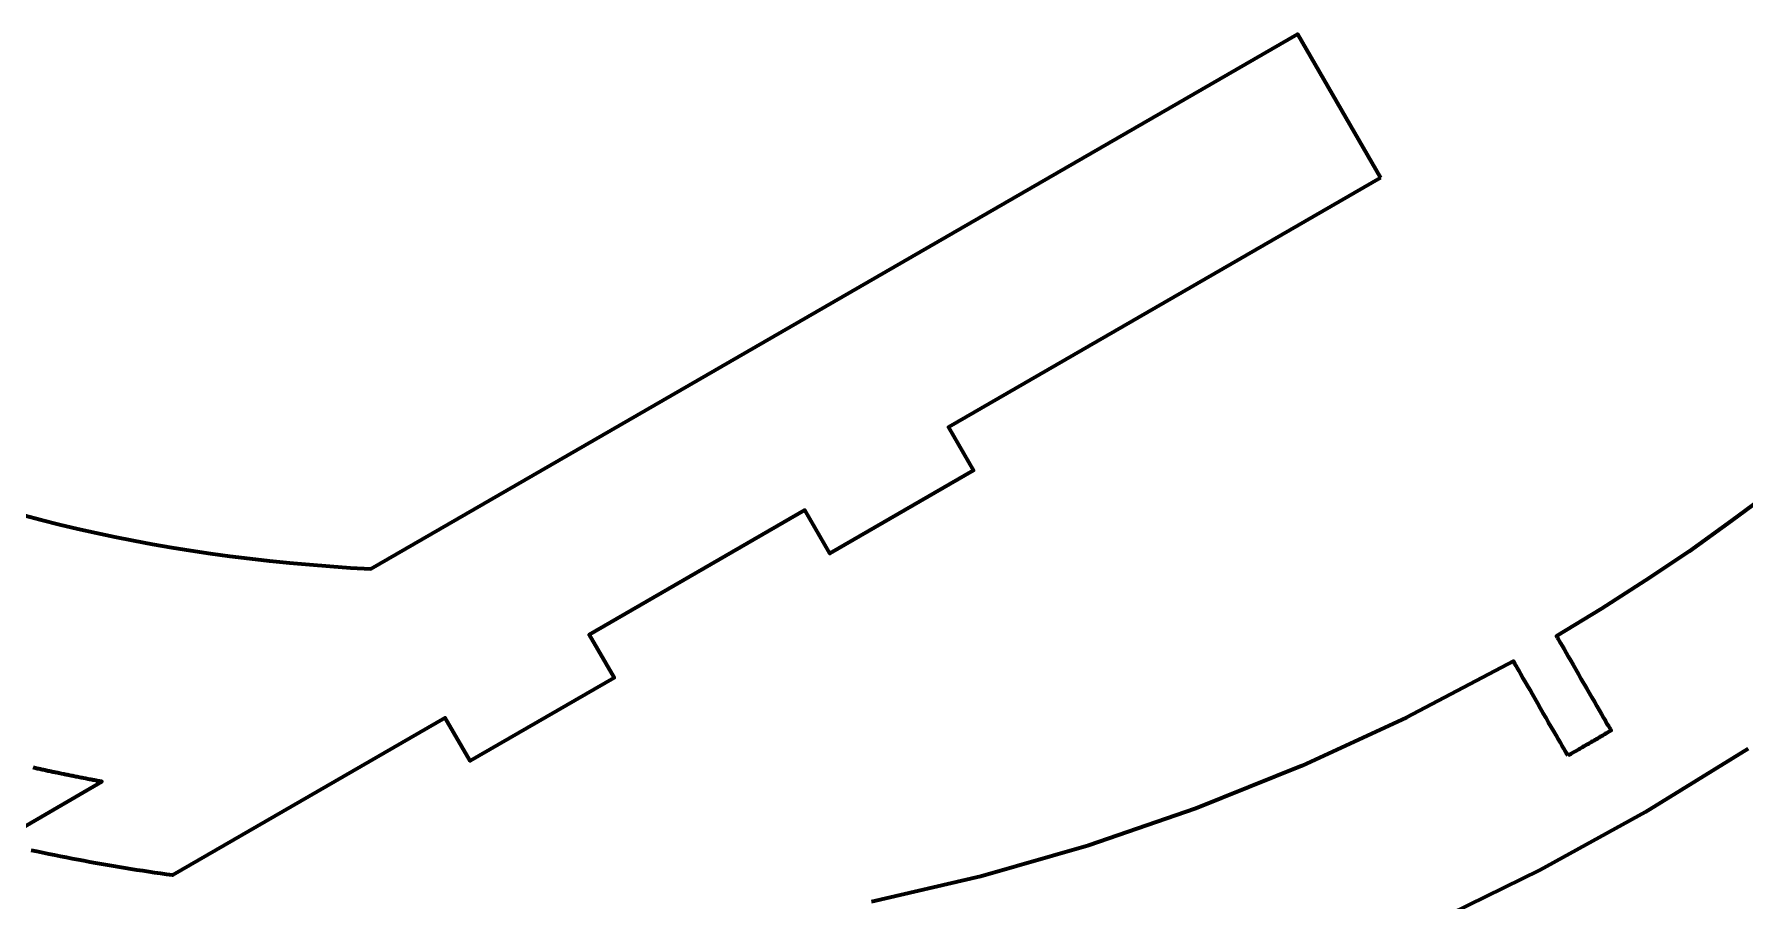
# Model space of a CAD drawing. Header units: millimetres. Extents: x 104 to 776, y 17 to 563.
# Drawn here: x 565.7 to 668.7, y 282.6 to 334.8 of the extents above; entities that cross this region are included whole.
import ezdxf

# ---------------------------------------------------------------- set-up
doc = ezdxf.new("R2010")
doc.units = ezdxf.units.MM
doc.header["$MEASUREMENT"] = 0

# ---------------------------------------------------------------- blocks, each defined once
blk = doc.blocks.new('block 12')
at = {"color": 7, "lineweight": 70}
for points in [[(658.08, 291.33), (658.07, 291.35), (658.04, 291.4), (657.99, 291.49), (657.92, 291.61), (657.84, 291.75), (657.74, 291.92), (657.63, 292.11), (657.5, 292.33), (657.37, 292.56), (657.23, 292.8), (657.08, 293.06), (656.92, 293.33), (656.77, 293.61), (656.6, 293.89), (656.44, 294.17), (656.27, 294.46), (656.11, 294.74), (655.95, 295.02), (655.8, 295.29), (655.65, 295.54), (655.51, 295.79), (655.37, 296.02), (655.25, 296.23), (655.14, 296.43), (655.04, 296.6), (654.96, 296.74), (654.89, 296.86), (654.84, 296.95), (654.81, 297), (654.8, 297.02), (648.37, 293.63), (642.06, 290.71), (635.68, 288.14), (629.22, 285.92), (622.71, 284.04), (616.15, 282.51)], [(649.91, 281.25), (656.42, 284.44), (662.76, 287.94), (668.93, 291.76)], [(670.47, 307.33), (667.94, 305.46), (665.38, 303.63), (662.76, 301.87), (660.1, 300.16), (657.39, 298.52), (657.41, 298.5), (657.44, 298.45), (657.49, 298.36), (657.55, 298.24), (657.64, 298.1), (657.74, 297.93), (657.85, 297.73), (657.97, 297.52), (658.1, 297.29), (658.25, 297.04), (658.39, 296.79), (658.55, 296.52), (658.71, 296.24), (658.87, 295.96), (659.2, 295.39), (659.36, 295.11), (659.52, 294.83), (659.68, 294.56), (659.83, 294.3), (659.97, 294.06), (660.1, 293.83), (660.23, 293.61), (660.34, 293.42), (660.43, 293.25), (660.52, 293.11), (660.59, 292.99), (660.64, 292.9), (660.67, 292.85), (660.68, 292.83), (660.63, 292.8), (660.59, 292.78), (660.55, 292.75), (660.42, 292.68), (660.38, 292.65), (660.33, 292.63), (660.29, 292.6), (660.25, 292.58), (660.16, 292.53), (660.12, 292.5), (660.08, 292.48), (660.03, 292.45), (659.99, 292.43), (659.95, 292.4), (659.9, 292.37), (659.86, 292.35), (659.82, 292.32), (659.77, 292.3), (659.73, 292.27), (659.64, 292.22), (659.6, 292.2), (659.56, 292.17), (659.51, 292.15), (659.47, 292.12), (659.43, 292.1), (659.38, 292.07), (659.34, 292.05), (659.3, 292.02), (659.25, 292), (659.21, 291.97), (659.08, 291.9), (659.04, 291.87), (658.99, 291.85), (658.95, 291.82), (658.91, 291.8), (658.86, 291.77), (658.78, 291.73), (658.73, 291.7), (658.69, 291.68), (658.56, 291.6), (658.52, 291.58), (658.47, 291.55), (658.43, 291.53), (658.25, 291.43), (658.21, 291.4), (658.12, 291.35), (658.08, 291.33)]]:
    blk.add_lwpolyline(points, dxfattribs=at)
blk = doc.blocks.new('block 18')
at = {"color": 7, "lineweight": 70}
for points in [[(646.8, 326.13), (620.79, 311.11), (622.29, 308.51), (613.63, 303.51), (612.13, 306.11), (599.14, 298.61), (600.64, 296.01), (591.98, 291.01), (590.48, 293.61), (574.04, 284.12), (573.68, 284.17), (573.33, 284.22), (572.97, 284.27), (572.62, 284.32), (572.26, 284.38), (571.91, 284.43), (571.55, 284.49), (571.19, 284.55), (570.84, 284.61), (570.49, 284.67), (570.13, 284.73), (569.78, 284.79), (569.42, 284.85), (569.07, 284.91), (568.72, 284.98), (568.36, 285.04), (568.01, 285.11), (567.66, 285.18), (567.3, 285.25), (566.95, 285.32), (566.6, 285.39), (566.24, 285.46), (565.89, 285.54), (565.54, 285.61)], [(563.43, 286.08), (569.8, 289.76), (569.73, 289.77), (569.65, 289.78), (569.5, 289.81), (569.43, 289.82), (569.36, 289.84), (569.28, 289.85), (569.21, 289.87), (569.13, 289.88), (569.06, 289.89), (568.98, 289.91), (568.83, 289.94), (568.69, 289.97), (568.61, 289.98), (568.54, 289.99), (568.46, 290.01), (568.39, 290.02), (568.31, 290.04), (568.24, 290.05), (568.17, 290.07), (568.09, 290.08), (568.02, 290.1), (567.94, 290.11), (567.79, 290.14), (567.72, 290.16), (567.65, 290.17), (567.57, 290.19), (567.5, 290.2), (567.36, 290.23), (567.21, 290.26), (567.14, 290.28), (567.07, 290.29), (567, 290.3), (566.93, 290.32), (566.86, 290.33), (566.79, 290.35), (566.72, 290.36), (566.64, 290.38), (566.57, 290.39), (566.5, 290.41), (566.43, 290.43), (566.36, 290.44), (566.29, 290.46), (566.22, 290.47), (566.15, 290.49), (566.08, 290.5), (566.01, 290.52), (565.93, 290.53), (565.79, 290.56), (565.72, 290.58), (565.65, 290.6)], [(565.07, 305.81), (566.15, 305.52), (567.24, 305.25), (568.34, 304.99), (569.46, 304.74), (570.58, 304.5), (571.71, 304.28), (572.85, 304.07), (574, 303.87), (575.16, 303.68), (576.33, 303.51), (577.51, 303.34), (578.7, 303.2), (579.89, 303.06), (581.1, 302.94), (582.31, 302.83), (583.53, 302.73), (584.76, 302.64), (586, 302.57), (641.8, 334.79), (646.8, 326.13)]]:
    blk.add_lwpolyline(points, dxfattribs=at)
blk = doc.blocks.new('block 19')
at = {"color": 7, "lineweight": 70}
for points in [[(646.8, 326.13), (620.79, 311.11), (622.29, 308.51), (613.63, 303.51), (612.13, 306.11), (599.14, 298.61), (600.64, 296.01), (591.98, 291.01), (590.48, 293.61), (574.04, 284.12), (573.68, 284.17), (573.33, 284.22), (572.97, 284.27), (572.62, 284.32), (572.26, 284.38), (571.91, 284.43), (571.55, 284.49), (571.19, 284.55), (570.84, 284.61), (570.49, 284.67), (570.13, 284.73), (569.78, 284.79), (569.42, 284.85), (569.07, 284.91), (568.72, 284.98), (568.36, 285.04), (568.01, 285.11), (567.65, 285.18), (567.3, 285.25), (566.95, 285.32), (566.6, 285.39), (566.24, 285.46), (565.89, 285.54), (565.54, 285.61)], [(563.43, 286.08), (569.8, 289.76), (569.73, 289.77), (569.65, 289.78), (569.5, 289.81), (569.43, 289.82), (569.36, 289.84), (569.28, 289.85), (569.21, 289.87), (569.13, 289.88), (569.06, 289.89), (568.98, 289.91), (568.83, 289.94), (568.69, 289.97), (568.61, 289.98), (568.54, 289.99), (568.46, 290.01), (568.39, 290.02), (568.31, 290.04), (568.24, 290.05), (568.17, 290.07), (568.09, 290.08), (568.02, 290.1), (567.94, 290.11), (567.79, 290.14), (567.72, 290.16), (567.65, 290.17), (567.57, 290.19), (567.5, 290.2), (567.36, 290.23), (567.21, 290.26), (567.14, 290.28), (567.07, 290.29), (567, 290.3), (566.93, 290.32), (566.86, 290.33), (566.79, 290.35), (566.72, 290.36), (566.64, 290.38), (566.57, 290.39), (566.5, 290.41), (566.43, 290.43), (566.36, 290.44), (566.29, 290.46), (566.22, 290.47), (566.15, 290.49), (566.08, 290.5), (566.01, 290.52), (565.93, 290.53), (565.79, 290.56), (565.72, 290.58), (565.65, 290.6)], [(565.07, 305.81), (566.15, 305.52), (567.24, 305.25), (568.34, 304.99), (569.46, 304.74), (570.58, 304.5), (571.71, 304.28), (572.85, 304.07), (574, 303.87), (575.16, 303.68), (576.33, 303.51), (577.51, 303.34), (578.7, 303.2), (579.89, 303.06), (581.1, 302.94), (582.31, 302.83), (583.53, 302.73), (584.76, 302.64), (586, 302.57), (641.8, 334.79), (646.8, 326.13)]]:
    blk.add_lwpolyline(points, dxfattribs=at)

msp = doc.modelspace()

# ---------------------------------------------------------------- block references
for name in ['block 18', 'block 19', 'block 12']:
    msp.add_blockref(name, (0, 0))

doc.saveas('drawing.dxf')
